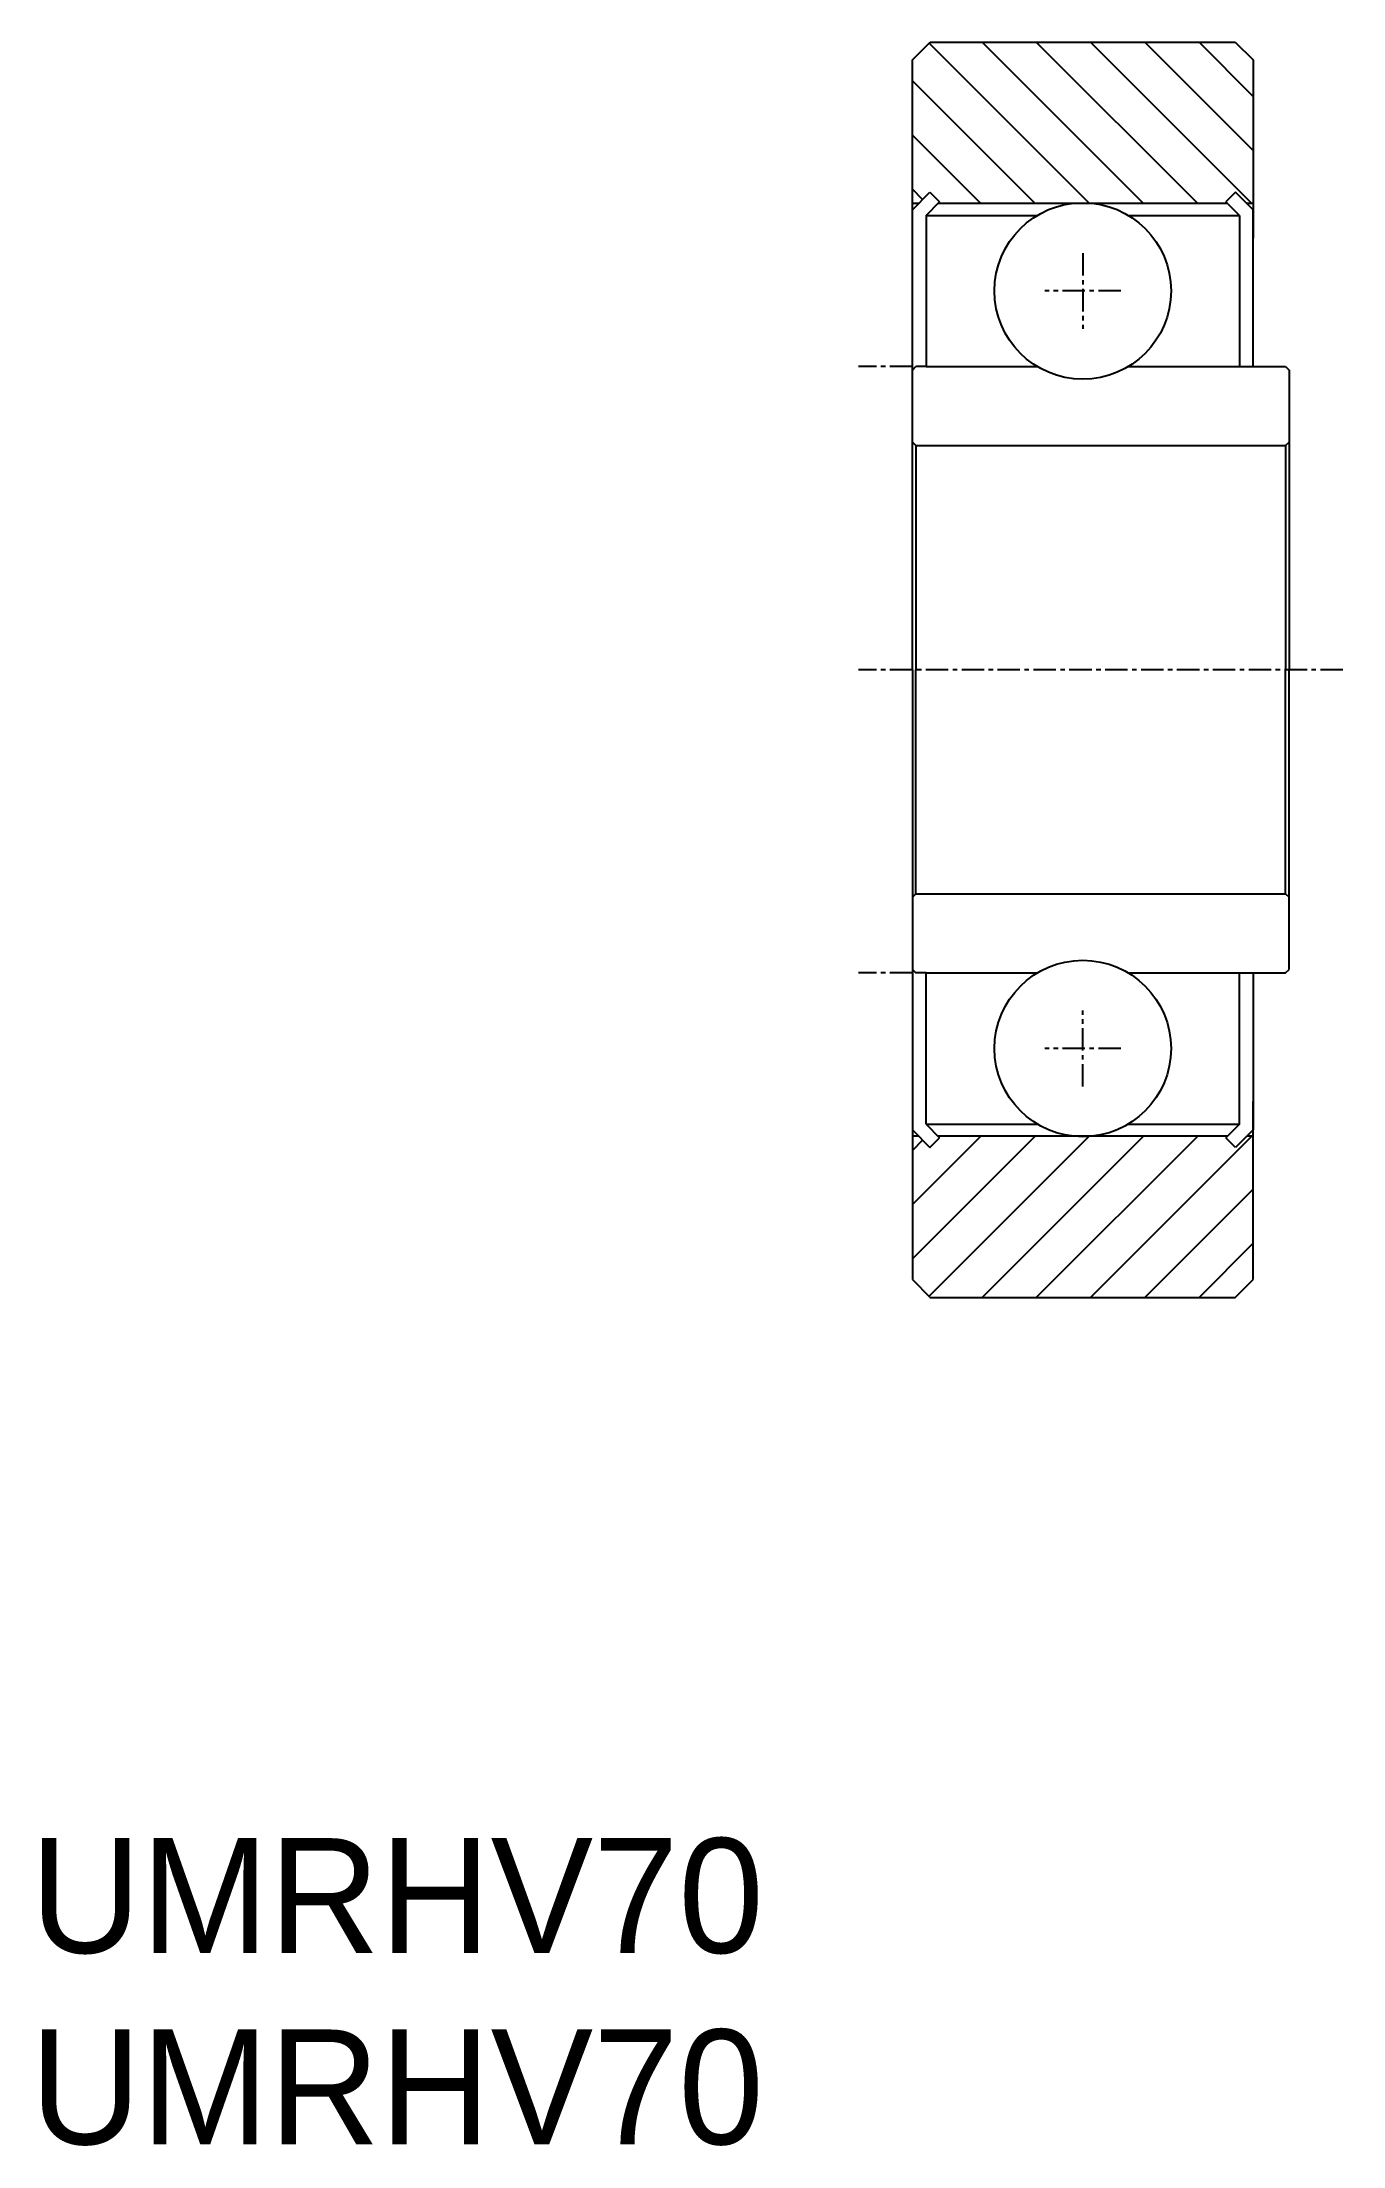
# Model space of a CAD drawing. Extents: x -93 to -21, y -30 to 88.
import ezdxf

# ---------------------------------------------------------------- set-up
doc = ezdxf.new("R2010")
doc.units = 0
doc.linetypes.add('CENTER', pattern=[2, 1.25, -0.25, 0.25, -0.25])
doc.layers.get('0').update_dxf_attribs({"linetype": 'CONTINUOUS'})
doc.layers.add('CENTER', color=1, linetype='CENTER')

# ---------------------------------------------------------------- blocks, each defined once
blk = doc.blocks.new('*U2')
for p in [(-93.88, -18.97), (-93.88, -29.64)]:
    blk.add_text('UMRHV70', height=6.4).set_placement(p)

msp = doc.modelspace()

# ---------------------------------------------------------------- linework, layer by layer
at = {"color": 7, "linetype": 'CONTINUOUS'}
for p, q in [((-44.7, 86.58), (-43.7, 87.58)), ((-43.7, 87.58), (-26.7, 87.58)), ((-26.7, 87.58), (-25.7, 86.58)), ((-44.7, 76.64), (-44.7, 86.58)), ((-25.7, 86.58), (-25.7, 76.64)), ((-44.7, 78.23), (-43.72, 79.21)), ((-43.94, 77.91), (-43.18, 78.67)), ((-43.72, 79.21), (-43.18, 78.67)), ((-26.68, 79.21), (-27.22, 78.67)), ((-26.46, 77.91), (-27.22, 78.67)), ((-25.7, 78.23), (-26.68, 79.21)), ((-44.35, 78.58), (-44.7, 78.58)), ((-44.7, 69.48), (-44.7, 78.23)), ((-43.94, 77.91), (-43.94, 69.48)), ((-43.94, 77.91), (-37.73, 77.91)), ((-27.12, 78.58), (-43.28, 78.58)), ((-32.66, 77.91), (-26.46, 77.91)), ((-26.46, 77.91), (-26.46, 69.48)), ((-25.7, 78.58), (-26.05, 78.58)), ((-25.7, 69.48), (-25.7, 78.23)), ((-44.7, 69.29), (-44.7, 69.48)), ((-44.7, 69.29), (-44.51, 69.48)), ((-44.7, 52.58), (-44.7, 69.29)), ((-43.94, 69.48), (-44.51, 69.48)), ((-43.94, 69.48), (-37.73, 69.48)), ((-32.66, 69.48), (-26.46, 69.48)), ((-26.46, 69.48), (-25.7, 69.48)), ((-25.7, 69.48), (-23.89, 69.48)), ((-23.89, 69.48), (-23.7, 69.29)), ((-23.7, 69.29), (-23.7, 65.08)), ((-44.51, 65.08), (-44.7, 65.27)), ((-44.51, 65.08), (-23.89, 65.08)), ((-44.51, 65.08), (-44.51, 52.58)), ((-23.89, 65.08), (-23.7, 65.27)), ((-23.89, 65.08), (-23.89, 52.58)), ((-23.7, 65.08), (-23.7, 52.58)), ((-44.7, 52.58), (-44.7, 35.87)), ((-44.51, 40.08), (-44.51, 52.58)), ((-23.89, 40.08), (-23.89, 52.58)), ((-23.7, 40.08), (-23.7, 52.58)), ((-44.51, 40.08), (-44.7, 39.89)), ((-44.51, 40.08), (-23.89, 40.08)), ((-23.89, 40.08), (-23.7, 39.89)), ((-23.7, 35.87), (-23.7, 40.08)), ((-44.7, 35.87), (-44.51, 35.68)), ((-44.7, 35.87), (-44.7, 35.68)), ((-44.7, 35.68), (-44.7, 26.93)), ((-43.94, 35.68), (-44.51, 35.68)), ((-43.94, 35.68), (-37.73, 35.68)), ((-43.94, 27.24), (-43.94, 35.68)), ((-32.66, 35.68), (-26.46, 35.68)), ((-26.46, 35.68), (-25.7, 35.68)), ((-26.46, 27.24), (-26.46, 35.68)), ((-25.7, 35.68), (-23.89, 35.68)), ((-25.7, 35.68), (-25.7, 26.93)), ((-23.89, 35.68), (-23.7, 35.87)), ((-44.7, 28.51), (-44.7, 18.58)), ((-25.7, 18.58), (-25.7, 28.51)), ((-43.94, 27.24), (-43.18, 26.48)), ((-43.94, 27.24), (-37.73, 27.24)), ((-32.66, 27.24), (-26.46, 27.24)), ((-26.46, 27.24), (-27.22, 26.48)), ((-44.7, 26.93), (-43.72, 25.94)), ((-44.35, 26.58), (-44.7, 26.58)), ((-43.72, 25.94), (-43.18, 26.48)), ((-27.12, 26.58), (-43.28, 26.58)), ((-26.68, 25.94), (-27.22, 26.48)), ((-25.7, 26.93), (-26.68, 25.94)), ((-25.7, 26.58), (-26.05, 26.58)), ((-44.7, 18.58), (-43.7, 17.58)), ((-26.7, 17.58), (-25.7, 18.58)), ((-43.7, 17.58), (-26.7, 17.58))]:
    msp.add_line(p, q, dxfattribs=at)
at = {"color": 3, "linetype": 'CONTINUOUS'}
for p, q in [((-34.86, 78.61), (-43.77, 87.51)), ((-31.81, 78.58), (-40.81, 87.58)), ((-28.79, 78.58), (-37.79, 87.58)), ((-25.77, 78.58), (-34.77, 87.58)), ((-25.7, 81.53), (-31.74, 87.58)), ((-25.7, 84.55), (-28.72, 87.58)), ((-37.86, 78.58), (-44.7, 85.42)), ((-40.88, 78.58), (-44.7, 82.39)), ((-44.13, 78.8), (-44.7, 79.37)), ((-40.88, 26.58), (-44.7, 22.76)), ((-37.86, 26.58), (-44.7, 19.74)), ((-44.13, 26.35), (-44.7, 25.78)), ((-34.86, 26.55), (-43.77, 17.65)), ((-31.81, 26.58), (-40.81, 17.58)), ((-28.79, 26.58), (-37.79, 17.58)), ((-25.77, 26.58), (-34.77, 17.58)), ((-25.7, 23.62), (-31.74, 17.58)), ((-25.7, 20.6), (-28.72, 17.58))]:
    msp.add_line(p, q, dxfattribs=at)
at = {"color": 7, "linetype": 'CONTINUOUS'}
for centre in [(-35.2, 73.7), (-35.2, 31.46)]:
    msp.add_circle(centre, 4.92, dxfattribs=at)
at = {"layer": 'CENTER', "color": 1, "linetype": 'CENTER'}
for p, q in [((-35.2, 75.81), (-35.2, 71.58)), ((-33.08, 73.7), (-37.31, 73.7)), ((-44.7, 69.48), (-47.7, 69.48)), ((-20.7, 52.58), (-47.7, 52.58)), ((-44.7, 35.68), (-47.7, 35.68)), ((-35.2, 29.34), (-35.2, 33.58)), ((-33.08, 31.46), (-37.31, 31.46))]:
    msp.add_line(p, q, dxfattribs=at)

# ---------------------------------------------------------------- block references
at = {"color": 7, "linetype": 'CONTINUOUS'}
msp.add_blockref('*U2', (0, 0), dxfattribs=at)

doc.saveas('drawing.dxf')
